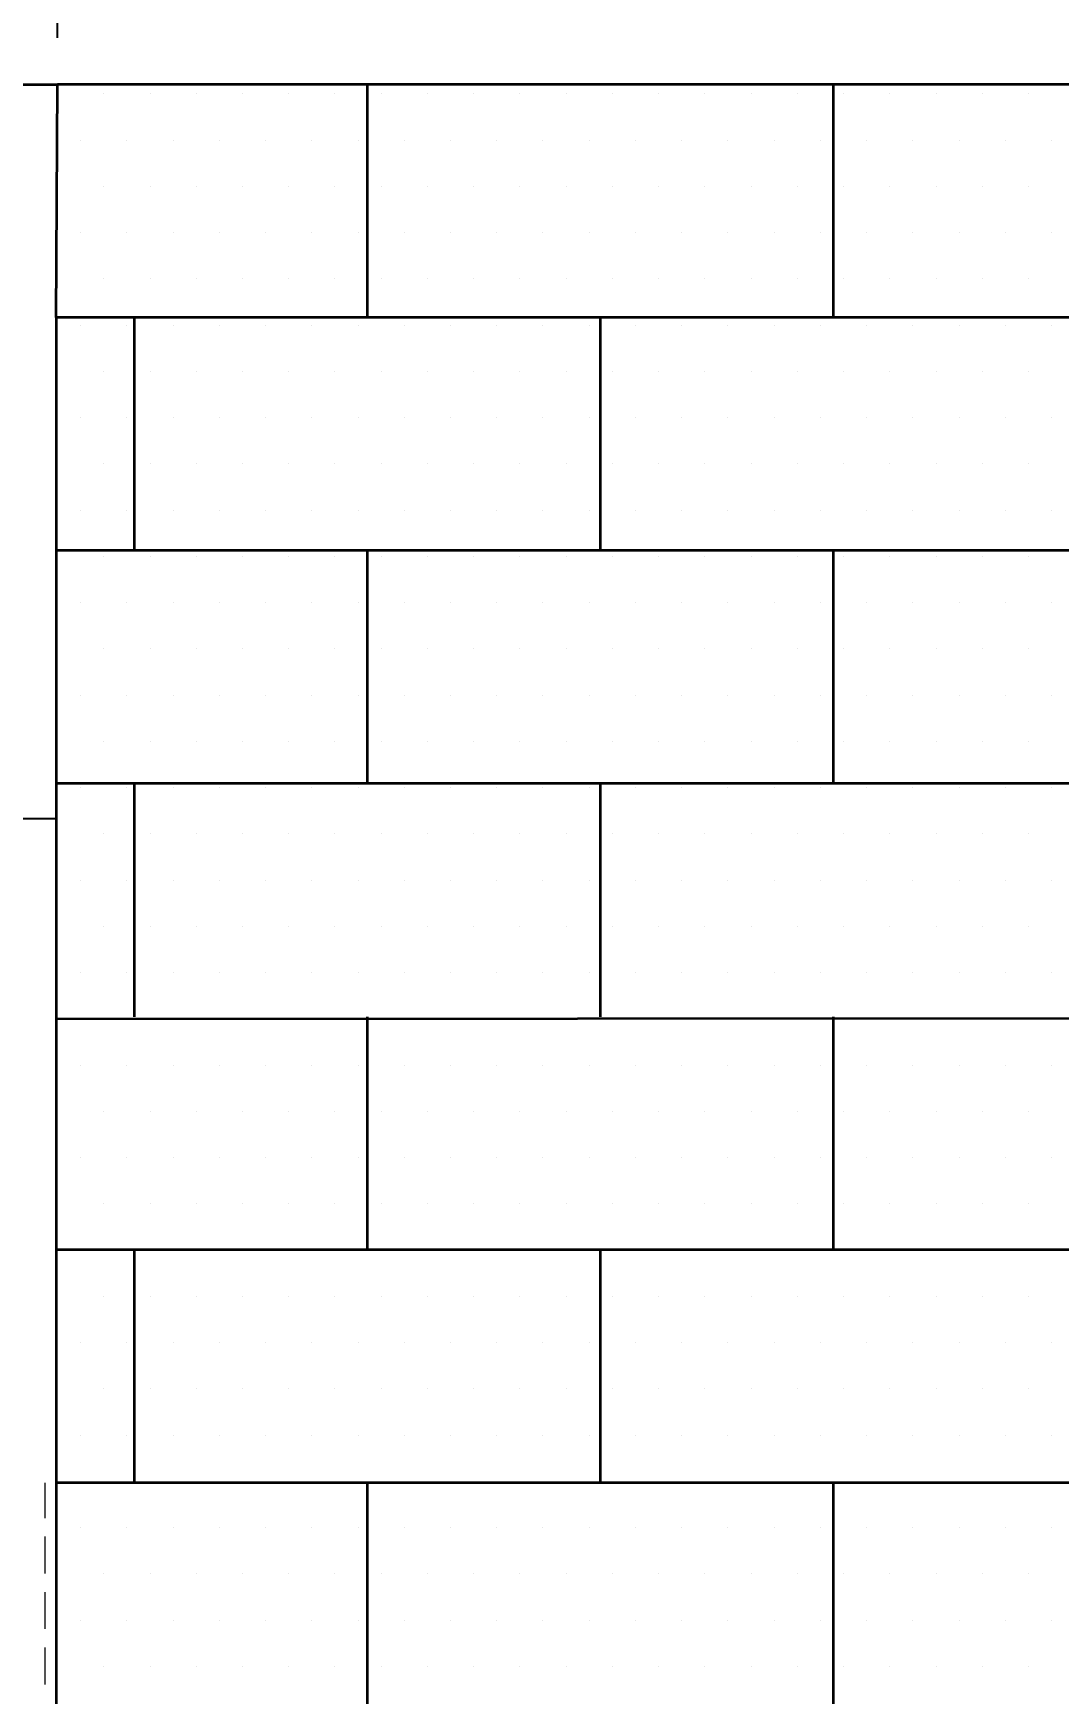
# Model space of a CAD drawing. Header units: millimetres. Extents: x 259.4 to 273.2, y 164.2 to 174.9.
# Drawn here: x 263.48 to 264.361, y 171.947 to 173.372 of the extents above; entities that cross this region are included whole.
import ezdxf

# ---------------------------------------------------------------- set-up
doc = ezdxf.new("R2010")
doc.units = ezdxf.units.MM
for name, color, linetype, lineweight in [('A-ANNO-DIMS', 3, 'Continuous', 18), ('A-ELEV-MBE1', 7, 'Continuous', 35), ('A-ELEV-PATT', 8, 'Continuous', 18), ('A-WALL-FULL-EXTR', 7, 'Continuous', 35)]:
    doc.layers.add(name, color=color, linetype=linetype, lineweight=lineweight)
doc.styles.add('E-ROMANS', font='romans.shx', dxfattribs={"width": 0.8})
doc.dimstyles.new('E-0100_ARW_18', dxfattribs={"dimscale": 0.001, "dimtxt": 180, "dimasz": 180, "dimexe": 90, "dimexo": 60, "dimgap": 90, "dimtad": 0, "dimzin": 0, "dimdsep": 46, "dimtxsty": 'E-ROMANS', "dimblk": 'OPEN90', "dimcen": 90, "dimclrd": 256, "dimclre": 256, "dimclrt": 256, "dimadec": 0, "dimazin": 0, "dimtfac": 1, "dimtmove": 1, "dimatfit": 3, "dimldrblk": 'OPEN90', "dimfxl": 1, "dimtfill": 1, "dimtolj": 1, "dimtzin": 0, "dimarcsym": 0})

# ---------------------------------------------------------------- blocks, each defined once
blk = doc.blocks.new('_Oblique')
at = {"color": 0, "linetype": 'ByBlock', "lineweight": -2}
blk.add_line((-0.5, -0.5), (0.5, 0.5), dxfattribs=at)
blk = doc.blocks.new('*D58')
at = {"layer": 'A-ANNO-DIMS', "lineweight": -2, "transparency": 16777216}
for p, q in [((262.7001, 173.3679), (262.7001, 174.3053)), ((263.5013, 173.3679), (263.5013, 174.3053))]:
    blk.add_line(p, q, dxfattribs=at)
at = {"layer": 'A-ANNO-DIMS', "transparency": 16777216}
for p, q in [((262.7001, 174.2453), (262.8944, 174.2453)), ((263.5013, 174.2453), (263.307, 174.2453))]:
    blk.add_line(p, q, dxfattribs=at)
at = {"layer": 'A-ANNO-DIMS', "transparency": 16777216, "xscale": 0.12, "yscale": 0.12, "zscale": 0.12, "rotation": 180}
blk.add_blockref('_Oblique', (262.7001, 174.2453), dxfattribs=at)
at = {"layer": 'A-ANNO-DIMS', "transparency": 16777216, "xscale": 0.12, "yscale": 0.12, "zscale": 0.12}
blk.add_blockref('_Oblique', (263.5013, 174.2453), dxfattribs=at)
at = {"layer": 'A-ANNO-DIMS', "transparency": 16777216, "insert": (263.1007, 174.2453), "char_height": 0.12, "attachment_point": 5, "style": 'E-ROMANS', "bg_fill": 3, "box_fill_scale": 1.1, "bg_fill_color": 256, "bg_fill_true_color": 13158600, "bg_fill_transparency": 0}
blk.add_mtext('\\A1;0.80', dxfattribs=at)
blk = doc.blocks.new('_Open90')
at = {"color": 0, "linetype": 'ByBlock', "lineweight": -2}
for p, q in [((-0.5, 0.5), (0, 0)), ((0, 0), (-1, 0)), ((0, 0), (-0.5, -0.5))]:
    blk.add_line(p, q, dxfattribs=at)
blk = doc.blocks.new('*D59')
at = {"layer": 'A-ANNO-DIMS', "lineweight": -2, "transparency": 16777216}
for p, q in [((263.5013, 173.3679), (263.5013, 174.3053)), ((266.9671, 173.3679), (266.9671, 174.3053))]:
    blk.add_line(p, q, dxfattribs=at)
at = {"layer": 'A-ANNO-DIMS', "transparency": 16777216}
for p, q in [((263.5013, 174.2453), (265.0279, 174.2453)), ((266.9671, 174.2453), (265.4405, 174.2453))]:
    blk.add_line(p, q, dxfattribs=at)
at = {"layer": 'A-ANNO-DIMS', "transparency": 16777216, "xscale": 0.12, "yscale": 0.12, "zscale": 0.12, "rotation": 180}
blk.add_blockref('_Oblique', (263.5013, 174.2453), dxfattribs=at)
at = {"layer": 'A-ANNO-DIMS', "transparency": 16777216, "xscale": 0.12, "yscale": 0.12, "zscale": 0.12}
blk.add_blockref('_Oblique', (266.9671, 174.2453), dxfattribs=at)
at = {"layer": 'A-ANNO-DIMS', "transparency": 16777216, "insert": (265.2342, 174.2453), "char_height": 0.12, "attachment_point": 5, "style": 'E-ROMANS', "bg_fill": 3, "box_fill_scale": 1.1, "bg_fill_color": 256, "bg_fill_true_color": 13158600, "bg_fill_transparency": 0}
blk.add_mtext('\\A1;3.47', dxfattribs=at)

msp = doc.modelspace()

# ---------------------------------------------------------------- linework, layer by layer
msp.add_line((263.4701, 172.6979), (263.5013, 172.6979))
at = {"layer": 'A-ELEV-MBE1'}
for p, q in [((271.1671, 173.3279), (263.5013, 173.3279)), ((263.7671, 173.3279), (263.7671, 173.1279)), ((264.1671, 173.3279), (264.1671, 173.1279)), ((266.3671, 173.1279), (263.5001, 173.1279)), ((263.5671, 173.1279), (263.5671, 172.9279)), ((263.9671, 173.1279), (263.9671, 172.9279)), ((266.3671, 172.9279), (263.5001, 172.9279)), ((263.7671, 172.9279), (263.7671, 172.7279)), ((264.1671, 172.9279), (264.1671, 172.7279)), ((266.3671, 172.7279), (263.5001, 172.7279)), ((263.5671, 172.7279), (263.5671, 172.5279)), ((263.9671, 172.7279), (263.9671, 172.5279)), ((263.7671, 172.5279), (263.7671, 172.3279)), ((264.1671, 172.5279), (264.1671, 172.3279)), ((266.3671, 172.3279), (263.5001, 172.3279)), ((263.5671, 172.3279), (263.5671, 172.1279)), ((263.9671, 172.3279), (263.9671, 172.1279)), ((266.3671, 172.1279), (263.5013, 172.1279)), ((263.7671, 172.1279), (263.7671, 171.9279)), ((264.1671, 172.1279), (264.1671, 171.9279))]:
    msp.add_line(p, q, dxfattribs=at)
at = {"layer": 'A-ELEV-PATT', "linetype": 'Continuous'}
for p, q in [((263.5013, 173.3198), (263.5013, 173.3198)), ((263.541, 173.3198), (263.541, 173.3198)), ((263.5807, 173.3198), (263.5807, 173.3198)), ((263.6204, 173.3198), (263.6204, 173.3198)), ((263.66, 173.3198), (263.66, 173.3198)), ((263.6997, 173.3198), (263.6997, 173.3198)), ((263.7394, 173.3198), (263.7394, 173.3198)), ((263.7791, 173.3198), (263.7791, 173.3198)), ((263.8188, 173.3198), (263.8188, 173.3198)), ((263.8585, 173.3198), (263.8585, 173.3198)), ((263.8982, 173.3198), (263.8982, 173.3198)), ((263.9379, 173.3198), (263.9379, 173.3198)), ((263.9775, 173.3198), (263.9775, 173.3198)), ((264.0172, 173.3198), (264.0172, 173.3198)), ((264.0569, 173.3198), (264.0569, 173.3198)), ((264.0966, 173.3198), (264.0966, 173.3198)), ((264.1363, 173.3198), (264.1363, 173.3198)), ((264.176, 173.3198), (264.176, 173.3198)), ((264.2157, 173.3198), (264.2157, 173.3198)), ((264.2554, 173.3198), (264.2554, 173.3198)), ((264.295, 173.3198), (264.295, 173.3198)), ((264.3347, 173.3198), (264.3347, 173.3198)), ((263.5211, 173.2801), (263.5211, 173.2801)), ((263.5608, 173.2801), (263.5608, 173.2801)), ((263.6005, 173.2801), (263.6005, 173.2801)), ((263.6402, 173.2801), (263.6402, 173.2801)), ((263.6799, 173.2801), (263.6799, 173.2801)), ((263.7196, 173.2801), (263.7196, 173.2801)), ((263.7593, 173.2801), (263.7593, 173.2801)), ((263.7989, 173.2801), (263.7989, 173.2801)), ((263.8386, 173.2801), (263.8386, 173.2801)), ((263.8783, 173.2801), (263.8783, 173.2801)), ((263.918, 173.2801), (263.918, 173.2801)), ((263.9577, 173.2801), (263.9577, 173.2801)), ((263.9974, 173.2801), (263.9974, 173.2801)), ((264.0371, 173.2801), (264.0371, 173.2801)), ((264.0768, 173.2801), (264.0768, 173.2801)), ((264.1164, 173.2801), (264.1164, 173.2801)), ((264.1561, 173.2801), (264.1561, 173.2801)), ((264.1958, 173.2801), (264.1958, 173.2801)), ((264.2355, 173.2801), (264.2355, 173.2801)), ((264.2752, 173.2801), (264.2752, 173.2801)), ((264.3149, 173.2801), (264.3149, 173.2801)), ((264.3546, 173.2801), (264.3546, 173.2801)), ((263.5013, 173.2404), (263.5013, 173.2404)), ((263.541, 173.2404), (263.541, 173.2404)), ((263.5807, 173.2404), (263.5807, 173.2404)), ((263.6204, 173.2404), (263.6204, 173.2404)), ((263.66, 173.2404), (263.66, 173.2404)), ((263.6997, 173.2404), (263.6997, 173.2404)), ((263.7394, 173.2404), (263.7394, 173.2404)), ((263.7791, 173.2404), (263.7791, 173.2404)), ((263.8188, 173.2404), (263.8188, 173.2404)), ((263.8585, 173.2404), (263.8585, 173.2404)), ((263.8982, 173.2404), (263.8982, 173.2404)), ((263.9379, 173.2404), (263.9379, 173.2404)), ((263.9775, 173.2404), (263.9775, 173.2404)), ((264.0172, 173.2404), (264.0172, 173.2404)), ((264.0569, 173.2404), (264.0569, 173.2404)), ((264.0966, 173.2404), (264.0966, 173.2404)), ((264.1363, 173.2404), (264.1363, 173.2404)), ((264.176, 173.2404), (264.176, 173.2404)), ((264.2157, 173.2404), (264.2157, 173.2404)), ((264.2554, 173.2404), (264.2554, 173.2404)), ((264.295, 173.2404), (264.295, 173.2404)), ((264.3347, 173.2404), (264.3347, 173.2404)), ((263.5211, 173.2007), (263.5211, 173.2007)), ((263.5608, 173.2007), (263.5608, 173.2007)), ((263.6005, 173.2007), (263.6005, 173.2007)), ((263.6402, 173.2007), (263.6402, 173.2007)), ((263.6799, 173.2007), (263.6799, 173.2007)), ((263.7196, 173.2007), (263.7196, 173.2007)), ((263.7593, 173.2007), (263.7593, 173.2007)), ((263.7989, 173.2007), (263.7989, 173.2007)), ((263.8386, 173.2007), (263.8386, 173.2007)), ((263.8783, 173.2007), (263.8783, 173.2007)), ((263.918, 173.2007), (263.918, 173.2007)), ((263.9577, 173.2007), (263.9577, 173.2007)), ((263.9974, 173.2007), (263.9974, 173.2007)), ((264.0371, 173.2007), (264.0371, 173.2007)), ((264.0768, 173.2007), (264.0768, 173.2007)), ((264.1164, 173.2007), (264.1164, 173.2007)), ((264.1561, 173.2007), (264.1561, 173.2007)), ((264.1958, 173.2007), (264.1958, 173.2007)), ((264.2355, 173.2007), (264.2355, 173.2007)), ((264.2752, 173.2007), (264.2752, 173.2007)), ((264.3149, 173.2007), (264.3149, 173.2007)), ((264.3546, 173.2007), (264.3546, 173.2007)), ((263.5013, 173.161), (263.5013, 173.161)), ((263.541, 173.161), (263.541, 173.161)), ((263.5807, 173.161), (263.5807, 173.161)), ((263.6204, 173.161), (263.6204, 173.161)), ((263.66, 173.161), (263.66, 173.161)), ((263.6997, 173.161), (263.6997, 173.161)), ((263.7394, 173.161), (263.7394, 173.161)), ((263.7791, 173.161), (263.7791, 173.161)), ((263.8188, 173.161), (263.8188, 173.161)), ((263.8585, 173.161), (263.8585, 173.161)), ((263.8982, 173.161), (263.8982, 173.161)), ((263.9379, 173.161), (263.9379, 173.161)), ((263.9775, 173.161), (263.9775, 173.161)), ((264.0172, 173.161), (264.0172, 173.161)), ((264.0569, 173.161), (264.0569, 173.161)), ((264.0966, 173.161), (264.0966, 173.161)), ((264.1363, 173.161), (264.1363, 173.161)), ((264.176, 173.161), (264.176, 173.161)), ((264.2157, 173.161), (264.2157, 173.161)), ((264.2554, 173.161), (264.2554, 173.161)), ((264.295, 173.161), (264.295, 173.161)), ((264.3347, 173.161), (264.3347, 173.161)), ((263.5211, 173.1214), (263.5211, 173.1214)), ((263.5608, 173.1214), (263.5608, 173.1214)), ((263.6005, 173.1214), (263.6005, 173.1214)), ((263.6402, 173.1214), (263.6402, 173.1214)), ((263.6799, 173.1214), (263.6799, 173.1214)), ((263.7196, 173.1214), (263.7196, 173.1214)), ((263.7593, 173.1214), (263.7593, 173.1214)), ((263.7989, 173.1214), (263.7989, 173.1214)), ((263.8386, 173.1214), (263.8386, 173.1214)), ((263.8783, 173.1214), (263.8783, 173.1214)), ((263.918, 173.1214), (263.918, 173.1214)), ((263.9577, 173.1214), (263.9577, 173.1214)), ((263.9974, 173.1214), (263.9974, 173.1214)), ((264.0371, 173.1214), (264.0371, 173.1214)), ((264.0768, 173.1214), (264.0768, 173.1214)), ((264.1164, 173.1214), (264.1164, 173.1214)), ((264.1561, 173.1214), (264.1561, 173.1214)), ((264.1958, 173.1214), (264.1958, 173.1214)), ((264.2355, 173.1214), (264.2355, 173.1214)), ((264.2752, 173.1214), (264.2752, 173.1214)), ((264.3149, 173.1214), (264.3149, 173.1214)), ((264.3546, 173.1214), (264.3546, 173.1214)), ((263.5013, 173.0817), (263.5013, 173.0817)), ((263.541, 173.0817), (263.541, 173.0817)), ((263.5807, 173.0817), (263.5807, 173.0817)), ((263.6204, 173.0817), (263.6204, 173.0817)), ((263.66, 173.0817), (263.66, 173.0817)), ((263.6997, 173.0817), (263.6997, 173.0817)), ((263.7394, 173.0817), (263.7394, 173.0817)), ((263.7791, 173.0817), (263.7791, 173.0817)), ((263.8188, 173.0817), (263.8188, 173.0817)), ((263.8585, 173.0817), (263.8585, 173.0817)), ((263.8982, 173.0817), (263.8982, 173.0817)), ((263.9379, 173.0817), (263.9379, 173.0817)), ((263.9775, 173.0817), (263.9775, 173.0817)), ((264.0172, 173.0817), (264.0172, 173.0817)), ((264.0569, 173.0817), (264.0569, 173.0817)), ((264.0966, 173.0817), (264.0966, 173.0817)), ((264.1363, 173.0817), (264.1363, 173.0817)), ((264.176, 173.0817), (264.176, 173.0817)), ((264.2157, 173.0817), (264.2157, 173.0817)), ((264.2554, 173.0817), (264.2554, 173.0817)), ((264.295, 173.0817), (264.295, 173.0817)), ((264.3347, 173.0817), (264.3347, 173.0817)), ((263.5211, 173.042), (263.5211, 173.042)), ((263.5608, 173.042), (263.5608, 173.042)), ((263.6005, 173.042), (263.6005, 173.042)), ((263.6402, 173.042), (263.6402, 173.042)), ((263.6799, 173.042), (263.6799, 173.042)), ((263.7196, 173.042), (263.7196, 173.042)), ((263.7593, 173.042), (263.7593, 173.042)), ((263.7989, 173.042), (263.7989, 173.042)), ((263.8386, 173.042), (263.8386, 173.042)), ((263.8783, 173.042), (263.8783, 173.042)), ((263.918, 173.042), (263.918, 173.042)), ((263.9577, 173.042), (263.9577, 173.042)), ((263.9974, 173.042), (263.9974, 173.042)), ((264.0371, 173.042), (264.0371, 173.042)), ((264.0768, 173.042), (264.0768, 173.042)), ((264.1164, 173.042), (264.1164, 173.042)), ((264.1561, 173.042), (264.1561, 173.042)), ((264.1958, 173.042), (264.1958, 173.042)), ((264.2355, 173.042), (264.2355, 173.042)), ((264.2752, 173.042), (264.2752, 173.042)), ((264.3149, 173.042), (264.3149, 173.042)), ((264.3546, 173.042), (264.3546, 173.042)), ((263.5013, 173.0023), (263.5013, 173.0023)), ((263.541, 173.0023), (263.541, 173.0023)), ((263.5807, 173.0023), (263.5807, 173.0023)), ((263.6204, 173.0023), (263.6204, 173.0023)), ((263.66, 173.0023), (263.66, 173.0023)), ((263.6997, 173.0023), (263.6997, 173.0023)), ((263.7394, 173.0023), (263.7394, 173.0023)), ((263.7791, 173.0023), (263.7791, 173.0023)), ((263.8188, 173.0023), (263.8188, 173.0023)), ((263.8585, 173.0023), (263.8585, 173.0023)), ((263.8982, 173.0023), (263.8982, 173.0023)), ((263.9379, 173.0023), (263.9379, 173.0023)), ((263.9775, 173.0023), (263.9775, 173.0023)), ((264.0172, 173.0023), (264.0172, 173.0023)), ((264.0569, 173.0023), (264.0569, 173.0023)), ((264.0966, 173.0023), (264.0966, 173.0023)), ((264.1363, 173.0023), (264.1363, 173.0023)), ((264.176, 173.0023), (264.176, 173.0023)), ((264.2157, 173.0023), (264.2157, 173.0023)), ((264.2554, 173.0023), (264.2554, 173.0023)), ((264.295, 173.0023), (264.295, 173.0023)), ((264.3347, 173.0023), (264.3347, 173.0023)), ((263.5211, 172.9626), (263.5211, 172.9626)), ((263.5608, 172.9626), (263.5608, 172.9626)), ((263.6005, 172.9626), (263.6005, 172.9626)), ((263.6402, 172.9626), (263.6402, 172.9626)), ((263.6799, 172.9626), (263.6799, 172.9626)), ((263.7196, 172.9626), (263.7196, 172.9626)), ((263.7593, 172.9626), (263.7593, 172.9626)), ((263.7989, 172.9626), (263.7989, 172.9626)), ((263.8386, 172.9626), (263.8386, 172.9626)), ((263.8783, 172.9626), (263.8783, 172.9626)), ((263.918, 172.9626), (263.918, 172.9626)), ((263.9577, 172.9626), (263.9577, 172.9626)), ((263.9974, 172.9626), (263.9974, 172.9626)), ((264.0371, 172.9626), (264.0371, 172.9626)), ((264.0768, 172.9626), (264.0768, 172.9626)), ((264.1164, 172.9626), (264.1164, 172.9626)), ((264.1561, 172.9626), (264.1561, 172.9626)), ((264.1958, 172.9626), (264.1958, 172.9626)), ((264.2355, 172.9626), (264.2355, 172.9626)), ((264.2752, 172.9626), (264.2752, 172.9626)), ((264.3149, 172.9626), (264.3149, 172.9626)), ((264.3546, 172.9626), (264.3546, 172.9626)), ((263.5013, 172.9229), (263.5013, 172.9229)), ((263.541, 172.9229), (263.541, 172.9229)), ((263.5807, 172.9229), (263.5807, 172.9229)), ((263.6204, 172.9229), (263.6204, 172.9229)), ((263.66, 172.9229), (263.66, 172.9229)), ((263.6997, 172.9229), (263.6997, 172.9229)), ((263.7394, 172.9229), (263.7394, 172.9229)), ((263.7791, 172.9229), (263.7791, 172.9229)), ((263.8188, 172.9229), (263.8188, 172.9229)), ((263.8585, 172.9229), (263.8585, 172.9229)), ((263.8982, 172.9229), (263.8982, 172.9229)), ((263.9379, 172.9229), (263.9379, 172.9229)), ((263.9775, 172.9229), (263.9775, 172.9229)), ((264.0172, 172.9229), (264.0172, 172.9229)), ((264.0569, 172.9229), (264.0569, 172.9229)), ((264.0966, 172.9229), (264.0966, 172.9229)), ((264.1363, 172.9229), (264.1363, 172.9229)), ((264.176, 172.9229), (264.176, 172.9229)), ((264.2157, 172.9229), (264.2157, 172.9229)), ((264.2554, 172.9229), (264.2554, 172.9229)), ((264.295, 172.9229), (264.295, 172.9229)), ((264.3347, 172.9229), (264.3347, 172.9229)), ((263.5211, 172.8832), (263.5211, 172.8832)), ((263.5608, 172.8832), (263.5608, 172.8832)), ((263.6005, 172.8832), (263.6005, 172.8832)), ((263.6402, 172.8832), (263.6402, 172.8832)), ((263.6799, 172.8832), (263.6799, 172.8832)), ((263.7196, 172.8832), (263.7196, 172.8832)), ((263.7593, 172.8832), (263.7593, 172.8832)), ((263.7989, 172.8832), (263.7989, 172.8832)), ((263.8386, 172.8832), (263.8386, 172.8832)), ((263.8783, 172.8832), (263.8783, 172.8832)), ((263.918, 172.8832), (263.918, 172.8832)), ((263.9577, 172.8832), (263.9577, 172.8832)), ((263.9974, 172.8832), (263.9974, 172.8832)), ((264.0371, 172.8832), (264.0371, 172.8832)), ((264.0768, 172.8832), (264.0768, 172.8832)), ((264.1164, 172.8832), (264.1164, 172.8832)), ((264.1561, 172.8832), (264.1561, 172.8832)), ((264.1958, 172.8832), (264.1958, 172.8832)), ((264.2355, 172.8832), (264.2355, 172.8832)), ((264.2752, 172.8832), (264.2752, 172.8832)), ((264.3149, 172.8832), (264.3149, 172.8832)), ((264.3546, 172.8832), (264.3546, 172.8832)), ((263.5013, 172.8435), (263.5013, 172.8435)), ((263.541, 172.8435), (263.541, 172.8435)), ((263.5807, 172.8435), (263.5807, 172.8435)), ((263.6204, 172.8435), (263.6204, 172.8435)), ((263.66, 172.8435), (263.66, 172.8435)), ((263.6997, 172.8435), (263.6997, 172.8435)), ((263.7394, 172.8435), (263.7394, 172.8435)), ((263.7791, 172.8435), (263.7791, 172.8435)), ((263.8188, 172.8435), (263.8188, 172.8435)), ((263.8585, 172.8435), (263.8585, 172.8435)), ((263.8982, 172.8435), (263.8982, 172.8435)), ((263.9379, 172.8435), (263.9379, 172.8435)), ((263.9775, 172.8435), (263.9775, 172.8435)), ((264.0172, 172.8435), (264.0172, 172.8435)), ((264.0569, 172.8435), (264.0569, 172.8435)), ((264.0966, 172.8435), (264.0966, 172.8435)), ((264.1363, 172.8435), (264.1363, 172.8435)), ((264.176, 172.8435), (264.176, 172.8435)), ((264.2157, 172.8435), (264.2157, 172.8435)), ((264.2554, 172.8435), (264.2554, 172.8435)), ((264.295, 172.8435), (264.295, 172.8435)), ((264.3347, 172.8435), (264.3347, 172.8435)), ((263.5211, 172.8039), (263.5211, 172.8039)), ((263.5608, 172.8039), (263.5608, 172.8039)), ((263.6005, 172.8039), (263.6005, 172.8039)), ((263.6402, 172.8039), (263.6402, 172.8039)), ((263.6799, 172.8039), (263.6799, 172.8039)), ((263.7196, 172.8039), (263.7196, 172.8039)), ((263.7593, 172.8039), (263.7593, 172.8039)), ((263.7989, 172.8039), (263.7989, 172.8039)), ((263.8386, 172.8039), (263.8386, 172.8039)), ((263.8783, 172.8039), (263.8783, 172.8039)), ((263.918, 172.8039), (263.918, 172.8039)), ((263.9577, 172.8039), (263.9577, 172.8039)), ((263.9974, 172.8039), (263.9974, 172.8039)), ((264.0371, 172.8039), (264.0371, 172.8039)), ((264.0768, 172.8039), (264.0768, 172.8039)), ((264.1164, 172.8039), (264.1164, 172.8039)), ((264.1561, 172.8039), (264.1561, 172.8039)), ((264.1958, 172.8039), (264.1958, 172.8039)), ((264.2355, 172.8039), (264.2355, 172.8039)), ((264.2752, 172.8039), (264.2752, 172.8039)), ((264.3149, 172.8039), (264.3149, 172.8039)), ((264.3546, 172.8039), (264.3546, 172.8039)), ((263.5013, 172.7642), (263.5013, 172.7642)), ((263.541, 172.7642), (263.541, 172.7642)), ((263.5807, 172.7642), (263.5807, 172.7642)), ((263.6204, 172.7642), (263.6204, 172.7642)), ((263.66, 172.7642), (263.66, 172.7642)), ((263.6997, 172.7642), (263.6997, 172.7642)), ((263.7394, 172.7642), (263.7394, 172.7642)), ((263.7791, 172.7642), (263.7791, 172.7642)), ((263.8188, 172.7642), (263.8188, 172.7642)), ((263.8585, 172.7642), (263.8585, 172.7642)), ((263.8982, 172.7642), (263.8982, 172.7642)), ((263.9379, 172.7642), (263.9379, 172.7642)), ((263.9775, 172.7642), (263.9775, 172.7642)), ((264.0172, 172.7642), (264.0172, 172.7642)), ((264.0569, 172.7642), (264.0569, 172.7642)), ((264.0966, 172.7642), (264.0966, 172.7642)), ((264.1363, 172.7642), (264.1363, 172.7642)), ((264.176, 172.7642), (264.176, 172.7642)), ((264.2157, 172.7642), (264.2157, 172.7642)), ((264.2554, 172.7642), (264.2554, 172.7642)), ((264.295, 172.7642), (264.295, 172.7642)), ((264.3347, 172.7642), (264.3347, 172.7642)), ((263.5211, 172.7245), (263.5211, 172.7245)), ((263.5608, 172.7245), (263.5608, 172.7245)), ((263.6005, 172.7245), (263.6005, 172.7245)), ((263.6402, 172.7245), (263.6402, 172.7245)), ((263.6799, 172.7245), (263.6799, 172.7245)), ((263.7196, 172.7245), (263.7196, 172.7245)), ((263.7593, 172.7245), (263.7593, 172.7245)), ((263.7989, 172.7245), (263.7989, 172.7245)), ((263.8386, 172.7245), (263.8386, 172.7245)), ((263.8783, 172.7245), (263.8783, 172.7245)), ((263.918, 172.7245), (263.918, 172.7245)), ((263.9577, 172.7245), (263.9577, 172.7245)), ((263.9974, 172.7245), (263.9974, 172.7245)), ((264.0371, 172.7245), (264.0371, 172.7245)), ((264.0768, 172.7245), (264.0768, 172.7245)), ((264.1164, 172.7245), (264.1164, 172.7245)), ((264.1561, 172.7245), (264.1561, 172.7245)), ((264.1958, 172.7245), (264.1958, 172.7245)), ((264.2355, 172.7245), (264.2355, 172.7245)), ((264.2752, 172.7245), (264.2752, 172.7245)), ((264.3149, 172.7245), (264.3149, 172.7245)), ((264.3546, 172.7245), (264.3546, 172.7245)), ((263.5013, 172.6848), (263.5013, 172.6848)), ((263.541, 172.6848), (263.541, 172.6848)), ((263.5807, 172.6848), (263.5807, 172.6848)), ((263.6204, 172.6848), (263.6204, 172.6848)), ((263.66, 172.6848), (263.66, 172.6848)), ((263.6997, 172.6848), (263.6997, 172.6848)), ((263.7394, 172.6848), (263.7394, 172.6848)), ((263.7791, 172.6848), (263.7791, 172.6848)), ((263.8188, 172.6848), (263.8188, 172.6848)), ((263.8585, 172.6848), (263.8585, 172.6848)), ((263.8982, 172.6848), (263.8982, 172.6848)), ((263.9379, 172.6848), (263.9379, 172.6848)), ((263.9775, 172.6848), (263.9775, 172.6848)), ((264.0172, 172.6848), (264.0172, 172.6848)), ((264.0569, 172.6848), (264.0569, 172.6848)), ((264.0966, 172.6848), (264.0966, 172.6848)), ((264.1363, 172.6848), (264.1363, 172.6848)), ((264.176, 172.6848), (264.176, 172.6848)), ((264.2157, 172.6848), (264.2157, 172.6848)), ((264.2554, 172.6848), (264.2554, 172.6848)), ((264.295, 172.6848), (264.295, 172.6848)), ((264.3347, 172.6848), (264.3347, 172.6848)), ((263.5211, 172.6451), (263.5211, 172.6451)), ((263.5608, 172.6451), (263.5608, 172.6451)), ((263.6005, 172.6451), (263.6005, 172.6451)), ((263.6402, 172.6451), (263.6402, 172.6451)), ((263.6799, 172.6451), (263.6799, 172.6451)), ((263.7196, 172.6451), (263.7196, 172.6451)), ((263.7593, 172.6451), (263.7593, 172.6451)), ((263.7989, 172.6451), (263.7989, 172.6451)), ((263.8386, 172.6451), (263.8386, 172.6451)), ((263.8783, 172.6451), (263.8783, 172.6451)), ((263.918, 172.6451), (263.918, 172.6451)), ((263.9577, 172.6451), (263.9577, 172.6451)), ((263.9974, 172.6451), (263.9974, 172.6451)), ((264.0371, 172.6451), (264.0371, 172.6451)), ((264.0768, 172.6451), (264.0768, 172.6451)), ((264.1164, 172.6451), (264.1164, 172.6451)), ((264.1561, 172.6451), (264.1561, 172.6451)), ((264.1958, 172.6451), (264.1958, 172.6451)), ((264.2355, 172.6451), (264.2355, 172.6451)), ((264.2752, 172.6451), (264.2752, 172.6451)), ((264.3149, 172.6451), (264.3149, 172.6451)), ((264.3546, 172.6451), (264.3546, 172.6451)), ((263.5013, 172.6054), (263.5013, 172.6054)), ((263.541, 172.6054), (263.541, 172.6054)), ((263.5807, 172.6054), (263.5807, 172.6054)), ((263.6204, 172.6054), (263.6204, 172.6054)), ((263.66, 172.6054), (263.66, 172.6054)), ((263.6997, 172.6054), (263.6997, 172.6054)), ((263.7394, 172.6054), (263.7394, 172.6054)), ((263.7791, 172.6054), (263.7791, 172.6054)), ((263.8188, 172.6054), (263.8188, 172.6054)), ((263.8585, 172.6054), (263.8585, 172.6054)), ((263.8982, 172.6054), (263.8982, 172.6054)), ((263.9379, 172.6054), (263.9379, 172.6054)), ((263.9775, 172.6054), (263.9775, 172.6054)), ((264.0172, 172.6054), (264.0172, 172.6054)), ((264.0569, 172.6054), (264.0569, 172.6054)), ((264.0966, 172.6054), (264.0966, 172.6054)), ((264.1363, 172.6054), (264.1363, 172.6054)), ((264.176, 172.6054), (264.176, 172.6054)), ((264.2157, 172.6054), (264.2157, 172.6054)), ((264.2554, 172.6054), (264.2554, 172.6054)), ((264.295, 172.6054), (264.295, 172.6054)), ((264.3347, 172.6054), (264.3347, 172.6054)), ((263.5211, 172.5657), (263.5211, 172.5657)), ((263.5608, 172.5657), (263.5608, 172.5657)), ((263.6005, 172.5657), (263.6005, 172.5657)), ((263.6402, 172.5657), (263.6402, 172.5657)), ((263.6799, 172.5657), (263.6799, 172.5657)), ((263.7196, 172.5657), (263.7196, 172.5657)), ((263.7593, 172.5657), (263.7593, 172.5657)), ((263.7989, 172.5657), (263.7989, 172.5657)), ((263.8386, 172.5657), (263.8386, 172.5657)), ((263.8783, 172.5657), (263.8783, 172.5657)), ((263.918, 172.5657), (263.918, 172.5657)), ((263.9577, 172.5657), (263.9577, 172.5657)), ((263.9974, 172.5657), (263.9974, 172.5657)), ((264.0371, 172.5657), (264.0371, 172.5657)), ((264.0768, 172.5657), (264.0768, 172.5657)), ((264.1164, 172.5657), (264.1164, 172.5657)), ((264.1561, 172.5657), (264.1561, 172.5657)), ((264.1958, 172.5657), (264.1958, 172.5657)), ((264.2355, 172.5657), (264.2355, 172.5657)), ((264.2752, 172.5657), (264.2752, 172.5657)), ((264.3149, 172.5657), (264.3149, 172.5657)), ((264.3546, 172.5657), (264.3546, 172.5657)), ((263.5013, 172.526), (263.5013, 172.526)), ((263.541, 172.526), (263.541, 172.526)), ((263.5807, 172.526), (263.5807, 172.526)), ((263.6204, 172.526), (263.6204, 172.526)), ((263.66, 172.526), (263.66, 172.526)), ((263.6997, 172.526), (263.6997, 172.526)), ((263.7394, 172.526), (263.7394, 172.526)), ((263.7791, 172.526), (263.7791, 172.526)), ((263.8188, 172.526), (263.8188, 172.526)), ((263.8585, 172.526), (263.8585, 172.526)), ((263.8982, 172.526), (263.8982, 172.526)), ((263.9379, 172.526), (263.9379, 172.526)), ((263.9775, 172.526), (263.9775, 172.526)), ((264.0172, 172.526), (264.0172, 172.526)), ((264.0569, 172.526), (264.0569, 172.526)), ((264.0966, 172.526), (264.0966, 172.526)), ((264.1363, 172.526), (264.1363, 172.526)), ((264.176, 172.526), (264.176, 172.526)), ((264.2157, 172.526), (264.2157, 172.526)), ((264.2554, 172.526), (264.2554, 172.526)), ((264.295, 172.526), (264.295, 172.526)), ((264.3347, 172.526), (264.3347, 172.526)), ((263.5211, 172.4864), (263.5211, 172.4864)), ((263.5608, 172.4864), (263.5608, 172.4864)), ((263.6005, 172.4864), (263.6005, 172.4864)), ((263.6402, 172.4864), (263.6402, 172.4864)), ((263.6799, 172.4864), (263.6799, 172.4864)), ((263.7196, 172.4864), (263.7196, 172.4864)), ((263.7593, 172.4864), (263.7593, 172.4864)), ((263.7989, 172.4864), (263.7989, 172.4864)), ((263.8386, 172.4864), (263.8386, 172.4864)), ((263.8783, 172.4864), (263.8783, 172.4864)), ((263.918, 172.4864), (263.918, 172.4864)), ((263.9577, 172.4864), (263.9577, 172.4864)), ((263.9974, 172.4864), (263.9974, 172.4864)), ((264.0371, 172.4864), (264.0371, 172.4864)), ((264.0768, 172.4864), (264.0768, 172.4864)), ((264.1164, 172.4864), (264.1164, 172.4864)), ((264.1561, 172.4864), (264.1561, 172.4864)), ((264.1958, 172.4864), (264.1958, 172.4864)), ((264.2355, 172.4864), (264.2355, 172.4864)), ((264.2752, 172.4864), (264.2752, 172.4864)), ((264.3149, 172.4864), (264.3149, 172.4864)), ((264.3546, 172.4864), (264.3546, 172.4864)), ((263.5013, 172.4467), (263.5013, 172.4467)), ((263.541, 172.4467), (263.541, 172.4467)), ((263.5807, 172.4467), (263.5807, 172.4467)), ((263.6204, 172.4467), (263.6204, 172.4467)), ((263.66, 172.4467), (263.66, 172.4467)), ((263.6997, 172.4467), (263.6997, 172.4467)), ((263.7394, 172.4467), (263.7394, 172.4467)), ((263.7791, 172.4467), (263.7791, 172.4467)), ((263.8188, 172.4467), (263.8188, 172.4467)), ((263.8585, 172.4467), (263.8585, 172.4467)), ((263.8982, 172.4467), (263.8982, 172.4467)), ((263.9379, 172.4467), (263.9379, 172.4467)), ((263.9775, 172.4467), (263.9775, 172.4467)), ((264.0172, 172.4467), (264.0172, 172.4467)), ((264.0569, 172.4467), (264.0569, 172.4467)), ((264.0966, 172.4467), (264.0966, 172.4467)), ((264.1363, 172.4467), (264.1363, 172.4467)), ((264.176, 172.4467), (264.176, 172.4467)), ((264.2157, 172.4467), (264.2157, 172.4467)), ((264.2554, 172.4467), (264.2554, 172.4467)), ((264.295, 172.4467), (264.295, 172.4467)), ((264.3347, 172.4467), (264.3347, 172.4467)), ((263.5211, 172.407), (263.5211, 172.407)), ((263.5608, 172.407), (263.5608, 172.407)), ((263.6005, 172.407), (263.6005, 172.407)), ((263.6402, 172.407), (263.6402, 172.407)), ((263.6799, 172.407), (263.6799, 172.407)), ((263.7196, 172.407), (263.7196, 172.407)), ((263.7593, 172.407), (263.7593, 172.407)), ((263.7989, 172.407), (263.7989, 172.407)), ((263.8386, 172.407), (263.8386, 172.407)), ((263.8783, 172.407), (263.8783, 172.407)), ((263.918, 172.407), (263.918, 172.407)), ((263.9577, 172.407), (263.9577, 172.407)), ((263.9974, 172.407), (263.9974, 172.407)), ((264.0371, 172.407), (264.0371, 172.407)), ((264.0768, 172.407), (264.0768, 172.407)), ((264.1164, 172.407), (264.1164, 172.407)), ((264.1561, 172.407), (264.1561, 172.407)), ((264.1958, 172.407), (264.1958, 172.407)), ((264.2355, 172.407), (264.2355, 172.407)), ((264.2752, 172.407), (264.2752, 172.407)), ((264.3149, 172.407), (264.3149, 172.407)), ((264.3546, 172.407), (264.3546, 172.407)), ((263.5013, 172.3673), (263.5013, 172.3673)), ((263.541, 172.3673), (263.541, 172.3673)), ((263.5807, 172.3673), (263.5807, 172.3673)), ((263.6204, 172.3673), (263.6204, 172.3673)), ((263.66, 172.3673), (263.66, 172.3673)), ((263.6997, 172.3673), (263.6997, 172.3673)), ((263.7394, 172.3673), (263.7394, 172.3673)), ((263.7791, 172.3673), (263.7791, 172.3673)), ((263.8188, 172.3673), (263.8188, 172.3673)), ((263.8585, 172.3673), (263.8585, 172.3673)), ((263.8982, 172.3673), (263.8982, 172.3673)), ((263.9379, 172.3673), (263.9379, 172.3673)), ((263.9775, 172.3673), (263.9775, 172.3673)), ((264.0172, 172.3673), (264.0172, 172.3673)), ((264.0569, 172.3673), (264.0569, 172.3673)), ((264.0966, 172.3673), (264.0966, 172.3673)), ((264.1363, 172.3673), (264.1363, 172.3673)), ((264.176, 172.3673), (264.176, 172.3673)), ((264.2157, 172.3673), (264.2157, 172.3673)), ((264.2554, 172.3673), (264.2554, 172.3673)), ((264.295, 172.3673), (264.295, 172.3673)), ((264.3347, 172.3673), (264.3347, 172.3673)), ((263.5211, 172.3276), (263.5211, 172.3276)), ((263.5608, 172.3276), (263.5608, 172.3276)), ((263.6005, 172.3276), (263.6005, 172.3276)), ((263.6402, 172.3276), (263.6402, 172.3276)), ((263.6799, 172.3276), (263.6799, 172.3276)), ((263.7196, 172.3276), (263.7196, 172.3276)), ((263.7593, 172.3276), (263.7593, 172.3276)), ((263.7989, 172.3276), (263.7989, 172.3276)), ((263.8386, 172.3276), (263.8386, 172.3276)), ((263.8783, 172.3276), (263.8783, 172.3276)), ((263.918, 172.3276), (263.918, 172.3276)), ((263.9577, 172.3276), (263.9577, 172.3276)), ((263.9974, 172.3276), (263.9974, 172.3276)), ((264.0371, 172.3276), (264.0371, 172.3276)), ((264.0768, 172.3276), (264.0768, 172.3276)), ((264.1164, 172.3276), (264.1164, 172.3276)), ((264.1561, 172.3276), (264.1561, 172.3276)), ((264.1958, 172.3276), (264.1958, 172.3276)), ((264.2355, 172.3276), (264.2355, 172.3276)), ((264.2752, 172.3276), (264.2752, 172.3276)), ((264.3149, 172.3276), (264.3149, 172.3276)), ((264.3546, 172.3276), (264.3546, 172.3276)), ((263.5013, 172.2879), (263.5013, 172.2879)), ((263.541, 172.2879), (263.541, 172.2879)), ((263.5807, 172.2879), (263.5807, 172.2879)), ((263.6204, 172.2879), (263.6204, 172.2879)), ((263.66, 172.2879), (263.66, 172.2879)), ((263.6997, 172.2879), (263.6997, 172.2879)), ((263.7394, 172.2879), (263.7394, 172.2879)), ((263.7791, 172.2879), (263.7791, 172.2879)), ((263.8188, 172.2879), (263.8188, 172.2879)), ((263.8585, 172.2879), (263.8585, 172.2879)), ((263.8982, 172.2879), (263.8982, 172.2879)), ((263.9379, 172.2879), (263.9379, 172.2879)), ((263.9775, 172.2879), (263.9775, 172.2879)), ((264.0172, 172.2879), (264.0172, 172.2879)), ((264.0569, 172.2879), (264.0569, 172.2879)), ((264.0966, 172.2879), (264.0966, 172.2879)), ((264.1363, 172.2879), (264.1363, 172.2879)), ((264.176, 172.2879), (264.176, 172.2879)), ((264.2157, 172.2879), (264.2157, 172.2879)), ((264.2554, 172.2879), (264.2554, 172.2879)), ((264.295, 172.2879), (264.295, 172.2879)), ((264.3347, 172.2879), (264.3347, 172.2879)), ((263.5211, 172.2482), (263.5211, 172.2482)), ((263.5608, 172.2482), (263.5608, 172.2482)), ((263.6005, 172.2482), (263.6005, 172.2482)), ((263.6402, 172.2482), (263.6402, 172.2482)), ((263.6799, 172.2482), (263.6799, 172.2482)), ((263.7196, 172.2482), (263.7196, 172.2482)), ((263.7593, 172.2482), (263.7593, 172.2482)), ((263.7989, 172.2482), (263.7989, 172.2482)), ((263.8386, 172.2482), (263.8386, 172.2482)), ((263.8783, 172.2482), (263.8783, 172.2482)), ((263.918, 172.2482), (263.918, 172.2482)), ((263.9577, 172.2482), (263.9577, 172.2482)), ((263.9974, 172.2482), (263.9974, 172.2482)), ((264.0371, 172.2482), (264.0371, 172.2482)), ((264.0768, 172.2482), (264.0768, 172.2482)), ((264.1164, 172.2482), (264.1164, 172.2482)), ((264.1561, 172.2482), (264.1561, 172.2482)), ((264.1958, 172.2482), (264.1958, 172.2482)), ((264.2355, 172.2482), (264.2355, 172.2482)), ((264.2752, 172.2482), (264.2752, 172.2482)), ((264.3149, 172.2482), (264.3149, 172.2482)), ((264.3546, 172.2482), (264.3546, 172.2482)), ((263.5013, 172.2085), (263.5013, 172.2085)), ((263.541, 172.2085), (263.541, 172.2085)), ((263.5807, 172.2085), (263.5807, 172.2085)), ((263.6204, 172.2085), (263.6204, 172.2085)), ((263.66, 172.2085), (263.66, 172.2085)), ((263.6997, 172.2085), (263.6997, 172.2085)), ((263.7394, 172.2085), (263.7394, 172.2085)), ((263.7791, 172.2085), (263.7791, 172.2085)), ((263.8188, 172.2085), (263.8188, 172.2085)), ((263.8585, 172.2085), (263.8585, 172.2085)), ((263.8982, 172.2085), (263.8982, 172.2085)), ((263.9379, 172.2085), (263.9379, 172.2085)), ((263.9775, 172.2085), (263.9775, 172.2085)), ((264.0172, 172.2085), (264.0172, 172.2085)), ((264.0569, 172.2085), (264.0569, 172.2085)), ((264.0966, 172.2085), (264.0966, 172.2085)), ((264.1363, 172.2085), (264.1363, 172.2085)), ((264.176, 172.2085), (264.176, 172.2085)), ((264.2157, 172.2085), (264.2157, 172.2085)), ((264.2554, 172.2085), (264.2554, 172.2085)), ((264.295, 172.2085), (264.295, 172.2085)), ((264.3347, 172.2085), (264.3347, 172.2085)), ((263.5211, 172.1689), (263.5211, 172.1689)), ((263.5608, 172.1689), (263.5608, 172.1689)), ((263.6005, 172.1689), (263.6005, 172.1689)), ((263.6402, 172.1689), (263.6402, 172.1689)), ((263.6799, 172.1689), (263.6799, 172.1689)), ((263.7196, 172.1689), (263.7196, 172.1689)), ((263.7593, 172.1689), (263.7593, 172.1689)), ((263.7989, 172.1689), (263.7989, 172.1689)), ((263.8386, 172.1689), (263.8386, 172.1689)), ((263.8783, 172.1689), (263.8783, 172.1689)), ((263.918, 172.1689), (263.918, 172.1689)), ((263.9577, 172.1689), (263.9577, 172.1689)), ((263.9974, 172.1689), (263.9974, 172.1689)), ((264.0371, 172.1689), (264.0371, 172.1689)), ((264.0768, 172.1689), (264.0768, 172.1689)), ((264.1164, 172.1689), (264.1164, 172.1689)), ((264.1561, 172.1689), (264.1561, 172.1689)), ((264.1958, 172.1689), (264.1958, 172.1689)), ((264.2355, 172.1689), (264.2355, 172.1689)), ((264.2752, 172.1689), (264.2752, 172.1689)), ((264.3149, 172.1689), (264.3149, 172.1689)), ((264.3546, 172.1689), (264.3546, 172.1689)), ((263.5013, 172.1292), (263.5013, 172.1292)), ((263.541, 172.1292), (263.541, 172.1292)), ((263.5807, 172.1292), (263.5807, 172.1292)), ((263.6204, 172.1292), (263.6204, 172.1292)), ((263.66, 172.1292), (263.66, 172.1292)), ((263.6997, 172.1292), (263.6997, 172.1292)), ((263.7394, 172.1292), (263.7394, 172.1292)), ((263.7791, 172.1292), (263.7791, 172.1292)), ((263.8188, 172.1292), (263.8188, 172.1292)), ((263.8585, 172.1292), (263.8585, 172.1292)), ((263.8982, 172.1292), (263.8982, 172.1292)), ((263.9379, 172.1292), (263.9379, 172.1292)), ((263.9775, 172.1292), (263.9775, 172.1292)), ((264.0172, 172.1292), (264.0172, 172.1292)), ((264.0569, 172.1292), (264.0569, 172.1292)), ((264.0966, 172.1292), (264.0966, 172.1292)), ((264.1363, 172.1292), (264.1363, 172.1292)), ((264.176, 172.1292), (264.176, 172.1292)), ((264.2157, 172.1292), (264.2157, 172.1292)), ((264.2554, 172.1292), (264.2554, 172.1292)), ((264.295, 172.1292), (264.295, 172.1292)), ((264.3347, 172.1292), (264.3347, 172.1292)), ((263.4906, 172.0977), (263.4906, 172.1279)), ((263.5211, 172.0895), (263.5211, 172.0895)), ((263.5608, 172.0895), (263.5608, 172.0895)), ((263.6005, 172.0895), (263.6005, 172.0895)), ((263.6402, 172.0895), (263.6402, 172.0895)), ((263.6799, 172.0895), (263.6799, 172.0895)), ((263.7196, 172.0895), (263.7196, 172.0895)), ((263.7593, 172.0895), (263.7593, 172.0895)), ((263.7989, 172.0895), (263.7989, 172.0895)), ((263.8386, 172.0895), (263.8386, 172.0895)), ((263.8783, 172.0895), (263.8783, 172.0895)), ((263.918, 172.0895), (263.918, 172.0895)), ((263.9577, 172.0895), (263.9577, 172.0895)), ((263.9974, 172.0895), (263.9974, 172.0895)), ((264.0371, 172.0895), (264.0371, 172.0895)), ((264.0768, 172.0895), (264.0768, 172.0895)), ((264.1164, 172.0895), (264.1164, 172.0895)), ((264.1561, 172.0895), (264.1561, 172.0895)), ((264.1958, 172.0895), (264.1958, 172.0895)), ((264.2355, 172.0895), (264.2355, 172.0895)), ((264.2752, 172.0895), (264.2752, 172.0895)), ((264.3149, 172.0895), (264.3149, 172.0895)), ((264.3546, 172.0895), (264.3546, 172.0895)), ((263.4906, 172.0501), (263.4906, 172.0818)), ((263.5013, 172.0498), (263.5013, 172.0498)), ((263.541, 172.0498), (263.541, 172.0498)), ((263.5807, 172.0498), (263.5807, 172.0498)), ((263.6204, 172.0498), (263.6204, 172.0498)), ((263.66, 172.0498), (263.66, 172.0498)), ((263.6997, 172.0498), (263.6997, 172.0498)), ((263.7394, 172.0498), (263.7394, 172.0498)), ((263.7791, 172.0498), (263.7791, 172.0498)), ((263.8188, 172.0498), (263.8188, 172.0498)), ((263.8585, 172.0498), (263.8585, 172.0498)), ((263.8982, 172.0498), (263.8982, 172.0498)), ((263.9379, 172.0498), (263.9379, 172.0498)), ((263.9775, 172.0498), (263.9775, 172.0498)), ((264.0172, 172.0498), (264.0172, 172.0498)), ((264.0569, 172.0498), (264.0569, 172.0498)), ((264.0966, 172.0498), (264.0966, 172.0498)), ((264.1363, 172.0498), (264.1363, 172.0498)), ((264.176, 172.0498), (264.176, 172.0498)), ((264.2157, 172.0498), (264.2157, 172.0498)), ((264.2554, 172.0498), (264.2554, 172.0498)), ((264.295, 172.0498), (264.295, 172.0498)), ((264.3347, 172.0498), (264.3347, 172.0498)), ((263.4906, 172.0025), (263.4906, 172.0342)), ((263.5211, 172.0101), (263.5211, 172.0101)), ((263.5608, 172.0101), (263.5608, 172.0101)), ((263.6005, 172.0101), (263.6005, 172.0101)), ((263.6402, 172.0101), (263.6402, 172.0101)), ((263.6799, 172.0101), (263.6799, 172.0101)), ((263.7196, 172.0101), (263.7196, 172.0101)), ((263.7593, 172.0101), (263.7593, 172.0101)), ((263.7989, 172.0101), (263.7989, 172.0101)), ((263.8386, 172.0101), (263.8386, 172.0101)), ((263.8783, 172.0101), (263.8783, 172.0101)), ((263.918, 172.0101), (263.918, 172.0101)), ((263.9577, 172.0101), (263.9577, 172.0101)), ((263.9974, 172.0101), (263.9974, 172.0101)), ((264.0371, 172.0101), (264.0371, 172.0101)), ((264.0768, 172.0101), (264.0768, 172.0101)), ((264.1164, 172.0101), (264.1164, 172.0101)), ((264.1561, 172.0101), (264.1561, 172.0101)), ((264.1958, 172.0101), (264.1958, 172.0101)), ((264.2355, 172.0101), (264.2355, 172.0101)), ((264.2752, 172.0101), (264.2752, 172.0101)), ((264.3149, 172.0101), (264.3149, 172.0101)), ((264.3546, 172.0101), (264.3546, 172.0101)), ((263.4906, 171.9548), (263.4906, 171.9866)), ((263.5013, 171.9704), (263.5013, 171.9704)), ((263.541, 171.9704), (263.541, 171.9704)), ((263.5807, 171.9704), (263.5807, 171.9704)), ((263.6204, 171.9704), (263.6204, 171.9704)), ((263.66, 171.9704), (263.66, 171.9704)), ((263.6997, 171.9704), (263.6997, 171.9704)), ((263.7394, 171.9704), (263.7394, 171.9704)), ((263.7791, 171.9704), (263.7791, 171.9704)), ((263.8188, 171.9704), (263.8188, 171.9704)), ((263.8585, 171.9704), (263.8585, 171.9704)), ((263.8982, 171.9704), (263.8982, 171.9704)), ((263.9379, 171.9704), (263.9379, 171.9704)), ((263.9775, 171.9704), (263.9775, 171.9704)), ((264.0172, 171.9704), (264.0172, 171.9704)), ((264.0569, 171.9704), (264.0569, 171.9704)), ((264.0966, 171.9704), (264.0966, 171.9704)), ((264.1363, 171.9704), (264.1363, 171.9704)), ((264.176, 171.9704), (264.176, 171.9704)), ((264.2157, 171.9704), (264.2157, 171.9704)), ((264.2554, 171.9704), (264.2554, 171.9704)), ((264.295, 171.9704), (264.295, 171.9704)), ((264.3347, 171.9704), (264.3347, 171.9704))]:
    msp.add_line(p, q, dxfattribs=at)
at = {"layer": 'A-WALL-FULL-EXTR'}
for p, q in [((262.7001, 173.3279), (263.5013, 173.3279)), ((263.5001, 173.1279), (263.5013, 173.3279)), ((263.5001, 173.1279), (263.5001, 171.1279)), ((263.5013, 172.526), (266.3671, 172.5279))]:
    msp.add_line(p, q, dxfattribs=at)

# ---------------------------------------------------------------- next in the draw order: dimensions: what is measured, and where the dimension line sits
at = {"layer": 'A-ANNO-DIMS'}
dim = msp.add_linear_dim(base=(263.5013, 174.2453), p1=(262.7001, 173.3279), p2=(263.5013, 173.3279), dimstyle='E-0100_ARW_18', override={"dimtxt": 120, "dimasz": 120, "dimexe": 60, "dimexo": 40, "dimgap": 60, "dimblk": 'Oblique', "dimcen": 60, "dimlwd": 65535}, dxfattribs=at)
dim.commit()
dim.dimension.update_dxf_attribs({"geometry": '*D58', "text_midpoint": (263.1007, 174.2453)})

# ---------------------------------------------------------------- next in the draw order: dimensions: what is measured, and where the dimension line sits
dim = msp.add_linear_dim(base=(266.9671, 174.2453), p1=(263.5013, 173.3279), p2=(266.9671, 173.3279), dimstyle='E-0100_ARW_18', override={"dimtxt": 120, "dimasz": 120, "dimexe": 60, "dimexo": 40, "dimgap": 60, "dimblk": 'Oblique', "dimcen": 60, "dimlwd": 65535}, dxfattribs=at)
dim.commit()
dim.dimension.update_dxf_attribs({"geometry": '*D59', "text_midpoint": (265.2342, 174.2453)})

doc.saveas('drawing.dxf')
